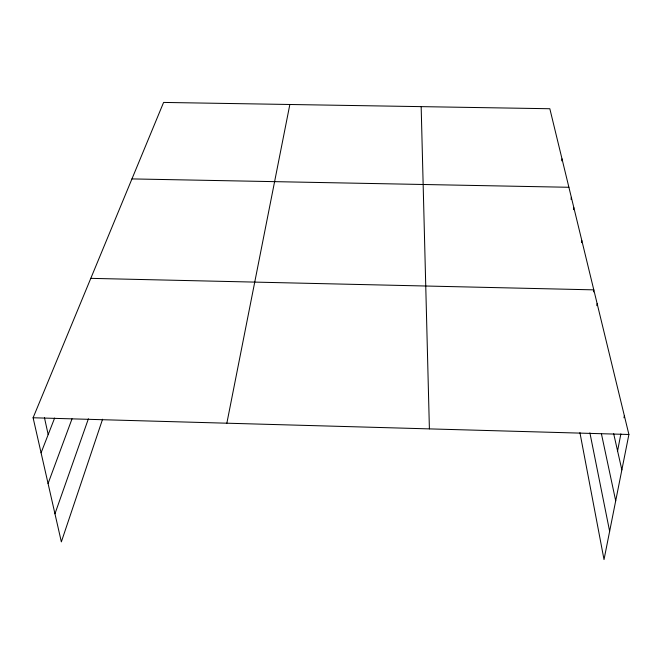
<?xml version="1.0" encoding="UTF-8"?>
<svg xmlns="http://www.w3.org/2000/svg" width="662" height="662" viewBox="0 0 662 662"><rect width="100%" height="100%" fill="white"/><g stroke="black" fill="none" stroke-linecap="round" stroke-linejoin="round"><path stroke-width="0.99" d="M561.748 160.874L562.005 158.88M571.066 199.312L571.331 197.317M573.565 209.664L573.838 207.653M581.559 242.64L581.848 240.637M593.483 291.859L593.797 289.857L90.793 278.354M596.818 305.654L597.141 303.635M617.58 450.946L620.873 433.875M623.976 417.805L624.365 415.794M226.851 423.2L289.848 104.488M102.577 419.22L61.351 541.864L33.1 417.763L163.597 102.428L549.832 108.734L628.9 434.487L604.017 559.572L579.929 432.617M54.954 513.786L88.402 418.789M48.069 483.541L72.034 418.806M41.077 452.816L54.64 418.036M131.945 178.914L568.898 187.28M33.1 417.763L628.9 434.487M613.682 433.718L621.858 469.871M44.462 417.705L48.177 434.62M601.394 433.668L615.701 500.844M589.892 432.857L609.636 531.313M421.164 106.632L429.398 428.885"/></g></svg>
